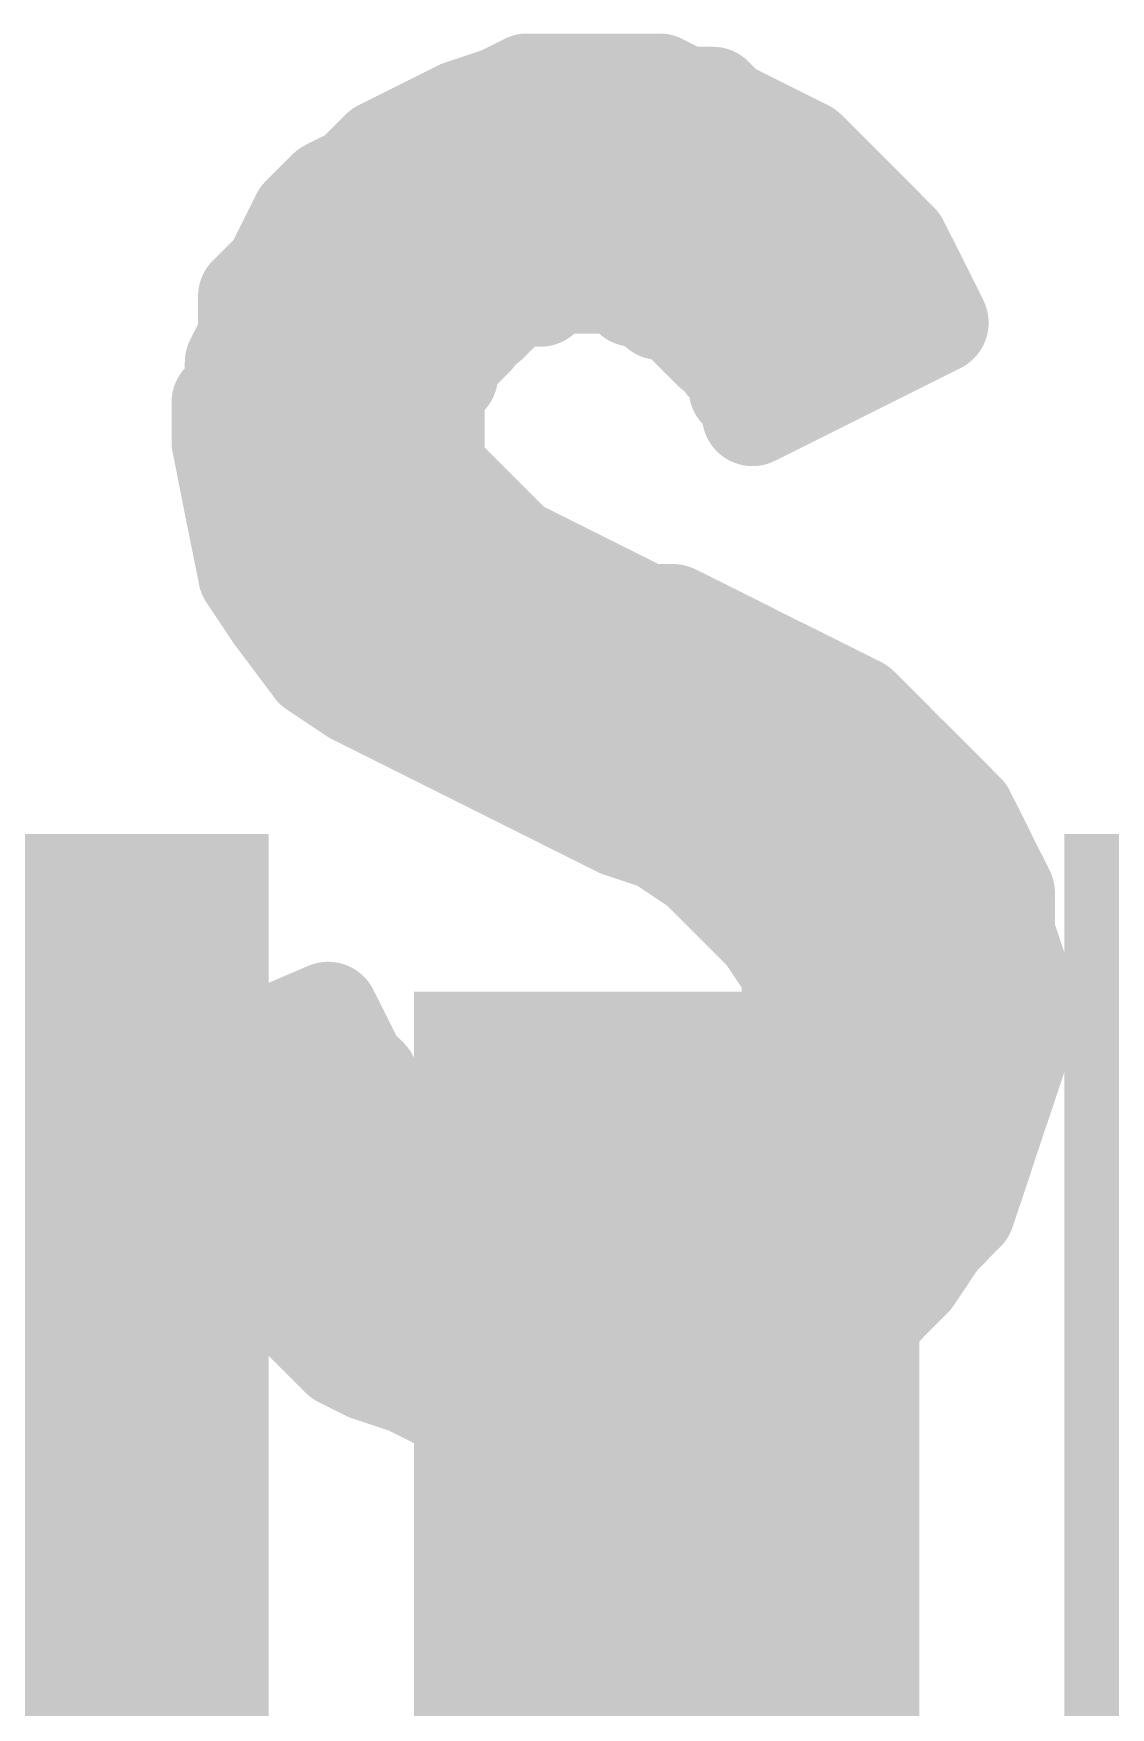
# Model space of a CAD drawing. Extents: x -0.5 to 61.7, y -0.1 to 16.6.
# Drawn here: x 18.89 to 19.702, y 4.604 to 5.866 of the extents above; entities that cross this region are included whole.
import ezdxf

# ---------------------------------------------------------------- set-up
doc = ezdxf.new("R2010")
doc.units = 0
for name, color, linetype in [('16', 132, 'CONTINUOUS'), ('21', 41, 'CONTINUOUS'), ('22', 40, 'CONTINUOUS')]:
    doc.layers.add(name, color=color, linetype=linetype)

# ---------------------------------------------------------------- blocks, each defined once
blk = doc.blocks.new('RECT')
blk.add_solid([(-0.5, -0.5), (0.5, -0.5), (-0.5, 0.5), (0.5, 0.5)])

msp = doc.modelspace()

# ---------------------------------------------------------------- linework, layer by layer
at = {"layer": '21', "const_width": 0.0762}
for points in [[(19.2623, 5.828), (19.2423, 5.818)], [(19.3622, 5.828), (19.2623, 5.828)], [(19.3823, 5.818), (19.3622, 5.828)], [(19.2123, 5.808), (19.1923, 5.798)], [(19.2423, 5.818), (19.2123, 5.808)], [(19.4023, 5.818), (19.3823, 5.818)], [(19.4123, 5.808), (19.4023, 5.818)], [(19.4322, 5.798), (19.4123, 5.808)], [(19.1923, 5.798), (19.1723, 5.788)], [(19.4522, 5.788), (19.4322, 5.798)], [(19.1723, 5.788), (19.1523, 5.778)], [(19.1787, 5.7912), (19.4459, 5.7912)], [(19.4723, 5.778), (19.4522, 5.788)], [(19.1523, 5.778), (19.1323, 5.758)], [(19.4823, 5.768), (19.4723, 5.778)], [(19.1323, 5.758), (19.1122, 5.748)], [(19.5023, 5.748), (19.4823, 5.768)], [(19.1122, 5.748), (19.0922, 5.728)], [(19.5123, 5.738), (19.5023, 5.748)], [(19.5323, 5.718), (19.5123, 5.738)], [(19.0922, 5.728), (19.0823, 5.708)], [(19.0823, 5.708), (19.0723, 5.688)], [(19.0858, 5.715), (19.5353, 5.715)], [(19.5422, 5.708), (19.5323, 5.718)], [(19.5523, 5.688), (19.5422, 5.708)], [(19.0723, 5.688), (19.0523, 5.668)], [(19.5623, 5.668), (19.5523, 5.688)], [(19.0523, 5.668), (19.0523, 5.638)], [(19.2423, 5.658), (19.2523, 5.668)], [(19.2523, 5.668), (19.2722, 5.668)], [(19.2722, 5.668), (19.2823, 5.678)], [(19.2823, 5.678), (19.3323, 5.678)], [(19.3323, 5.678), (19.3422, 5.668)], [(19.3422, 5.668), (19.3523, 5.668)], [(19.3523, 5.668), (19.3622, 5.658)], [(19.5723, 5.648), (19.5623, 5.668)], [(19.2323, 5.648), (19.2423, 5.658)], [(19.3622, 5.658), (19.3723, 5.658)], [(19.3723, 5.658), (19.3823, 5.648)], [(19.2223, 5.638), (19.2223, 5.648)], [(19.2223, 5.648), (19.2323, 5.648)], [(19.3823, 5.648), (19.3923, 5.638)], [(19.4522, 5.588), (19.5723, 5.648)], [(19.0523, 5.638), (19.0422, 5.618)], [(19.0523, 5.6388), (19.2223, 5.6388)], [(19.2123, 5.628), (19.2223, 5.638)], [(19.3915, 5.6388), (19.5539, 5.6388)], [(19.3923, 5.638), (19.4023, 5.628)], [(19.0422, 5.618), (19.0422, 5.588)], [(19.2022, 5.618), (19.2123, 5.628)], [(19.2022, 5.608), (19.2022, 5.618)], [(19.4023, 5.628), (19.4123, 5.628)], [(19.4123, 5.628), (19.4123, 5.618)], [(19.4123, 5.618), (19.4223, 5.608)], [(19.1923, 5.598), (19.2022, 5.608)], [(19.4223, 5.608), (19.4223, 5.598)], [(19.1923, 5.588), (19.1923, 5.598)], [(19.4223, 5.598), (19.4322, 5.588)], [(19.0422, 5.588), (19.0323, 5.588)], [(19.0323, 5.588), (19.0323, 5.558)], [(19.1923, 5.588), (19.0422, 5.588)], [(19.0422, 5.588), (19.1923, 5.588)], [(19.1923, 5.538), (19.1923, 5.588)], [(19.4322, 5.588), (19.4322, 5.578)], [(19.4322, 5.578), (19.4522, 5.588)], [(19.4522, 5.588), (19.4322, 5.588)], [(19.4322, 5.588), (19.4522, 5.588)], [(19.0323, 5.5626), (19.1923, 5.5626)], [(19.0323, 5.558), (19.0422, 5.508)], [(19.2022, 5.528), (19.1923, 5.538)], [(19.2123, 5.518), (19.2022, 5.528)], [(19.2223, 5.508), (19.2123, 5.518)], [(19.0422, 5.508), (19.0523, 5.458)], [(19.2323, 5.498), (19.2223, 5.508)], [(19.2423, 5.488), (19.2323, 5.498)], [(19.0466, 5.4864), (19.2439, 5.4864)], [(19.2523, 5.478), (19.2423, 5.488)], [(19.2722, 5.468), (19.2523, 5.478)], [(19.2922, 5.458), (19.2722, 5.468)], [(19.0523, 5.458), (19.0723, 5.428)], [(19.3123, 5.448), (19.2922, 5.458)], [(19.3323, 5.438), (19.3123, 5.448)], [(19.3523, 5.428), (19.3323, 5.438)], [(19.0723, 5.428), (19.1023, 5.388)], [(19.3723, 5.428), (19.3523, 5.428)], [(19.3923, 5.418), (19.3723, 5.428)], [(19.4123, 5.408), (19.3923, 5.418)], [(19.0856, 5.4102), (19.4078, 5.4102)], [(19.4322, 5.398), (19.4123, 5.408)], [(19.4522, 5.388), (19.4322, 5.398)], [(19.1023, 5.388), (19.1323, 5.368)], [(19.4723, 5.378), (19.4522, 5.388)], [(19.4923, 5.368), (19.4723, 5.378)], [(19.1323, 5.368), (19.1723, 5.348)], [(19.5123, 5.358), (19.4923, 5.368)], [(19.5323, 5.338), (19.5123, 5.358)], [(19.1723, 5.348), (19.2123, 5.328)], [(19.2003, 5.334), (19.5363, 5.334)], [(19.2123, 5.328), (19.2523, 5.308)], [(19.5422, 5.328), (19.5323, 5.338)], [(19.5623, 5.308), (19.5422, 5.328)], [(19.2523, 5.308), (19.2922, 5.288)], [(19.5723, 5.298), (19.5623, 5.308)], [(19.5922, 5.278), (19.5723, 5.298)], [(19.2922, 5.288), (19.3323, 5.268)], [(19.6023, 5.258), (19.5922, 5.278)], [(19.3323, 5.268), (19.3622, 5.258)], [(19.3622, 5.258), (19.3923, 5.238)], [(19.3626, 5.2578), (19.6024, 5.2578)], [(19.6122, 5.238), (19.6023, 5.258)], [(19.3923, 5.238), (19.4223, 5.208)], [(19.6223, 5.218), (19.6122, 5.238)], [(19.6223, 5.188), (19.6223, 5.218)], [(19.4223, 5.208), (19.4423, 5.188)], [(19.4423, 5.188), (19.4623, 5.158)], [(19.4465, 5.1816), (19.6244, 5.1816)], [(19.6323, 5.158), (19.6223, 5.188)], [(19.4623, 5.158), (19.4623, 5.088)], [(19.6323, 5.098), (19.6323, 5.158)], [(19.1122, 5.128), (18.9723, 5.068)], [(19.1223, 5.108), (19.1122, 5.128)], [(19.0595, 5.1054), (19.1236, 5.1054)], [(19.1323, 5.088), (19.1223, 5.108)], [(19.4623, 5.1054), (19.6323, 5.1054)], [(19.1423, 5.078), (19.1323, 5.088)], [(19.4623, 5.088), (19.4522, 5.068)], [(19.6223, 5.068), (19.6323, 5.098)], [(19.1523, 5.058), (19.1423, 5.078)], [(18.9723, 5.068), (18.9823, 5.038)], [(19.4522, 5.068), (19.4522, 5.058)], [(19.6122, 5.038), (19.6223, 5.068)], [(19.1523, 5.048), (19.1523, 5.058)], [(19.4522, 5.058), (19.4423, 5.048)], [(18.9823, 5.038), (18.9923, 5.008)], [(19.1623, 5.038), (19.1523, 5.048)], [(19.1723, 5.028), (19.1623, 5.038)], [(19.4423, 5.038), (19.4322, 5.018)], [(19.4423, 5.048), (19.4423, 5.038)], [(19.6023, 5.008), (19.6122, 5.038)], [(18.9852, 5.0292), (19.1711, 5.0292)], [(19.1923, 5.018), (19.1723, 5.028)], [(19.4379, 5.0292), (19.6093, 5.0292)], [(19.2022, 5.008), (19.1923, 5.018)], [(19.4322, 5.018), (19.4223, 5.008)], [(18.9923, 5.008), (19.0123, 4.988)], [(19.2123, 4.998), (19.2022, 5.008)], [(19.4123, 5.008), (19.3923, 4.998)], [(19.4223, 5.008), (19.4123, 5.008)], [(19.5922, 4.978), (19.6023, 5.008)], [(19.0123, 4.988), (19.0222, 4.958)], [(19.2223, 4.988), (19.2123, 4.998)], [(19.2423, 4.988), (19.2223, 4.988)], [(19.2523, 4.978), (19.2423, 4.988)], [(19.3723, 4.988), (19.3523, 4.978)], [(19.3823, 4.988), (19.3723, 4.988)], [(19.3923, 4.998), (19.3823, 4.988)], [(19.2922, 4.978), (19.2523, 4.978)], [(19.3123, 4.968), (19.2922, 4.978)], [(19.3223, 4.978), (19.3123, 4.968)], [(19.3523, 4.978), (19.3223, 4.978)], [(19.5723, 4.958), (19.5922, 4.978)], [(19.0222, 4.958), (19.0422, 4.938)], [(19.0273, 4.953), (19.5689, 4.953)], [(19.5523, 4.928), (19.5723, 4.958)], [(19.0422, 4.938), (19.0623, 4.918)], [(19.5323, 4.908), (19.5523, 4.928)], [(19.0623, 4.918), (19.0823, 4.908)], [(19.0823, 4.908), (19.1023, 4.888)], [(19.5123, 4.888), (19.5323, 4.908)], [(19.1023, 4.888), (19.1223, 4.868)], [(19.4823, 4.868), (19.5123, 4.888)], [(19.1135, 4.8768), (19.4955, 4.8768)], [(19.1223, 4.868), (19.1423, 4.858)], [(19.4623, 4.858), (19.4823, 4.868)], [(19.1423, 4.858), (19.1723, 4.848)], [(19.1723, 4.848), (19.1923, 4.838)], [(19.4023, 4.838), (19.4322, 4.848)], [(19.4322, 4.848), (19.4623, 4.858)], [(19.1923, 4.838), (19.2223, 4.828)], [(19.3723, 4.828), (19.4023, 4.838)], [(19.2223, 4.828), (19.2823, 4.828)], [(19.2823, 4.828), (19.3123, 4.818)], [(19.3123, 4.818), (19.3422, 4.828)], [(19.3422, 4.828), (19.3723, 4.828)]]:
    msp.add_lwpolyline(points, dxfattribs=at)
at = {"layer": '21', "const_width": 0.0381}
for points in [[(19.2623, 5.8471, 1), (19.2623, 5.809)], [(19.2708, 5.811, 1), (19.2537, 5.845)], [(19.3708, 5.845, 1), (19.3537, 5.811)], [(19.3622, 5.809, 1), (19.3622, 5.8471)], [(19.2062, 5.8261, 1), (19.2183, 5.7899)], [(19.2208, 5.791, 1), (19.2037, 5.825)], [(19.2337, 5.835, 1), (19.2508, 5.801)], [(19.2483, 5.7999, 1), (19.2362, 5.8361)], [(19.3823, 5.8371, 1), (19.3823, 5.799)], [(19.3737, 5.801, 1), (19.3908, 5.835)], [(19.4157, 5.8315, 1), (19.3888, 5.8045)], [(19.4208, 5.825, 1), (19.4037, 5.791)], [(19.4023, 5.799, 1), (19.4023, 5.8371)], [(19.1837, 5.815, 1), (19.2008, 5.781)], [(19.2008, 5.781, 1), (19.1837, 5.815)], [(19.3988, 5.7945, 1), (19.4257, 5.8215)], [(19.4408, 5.815, 1), (19.4237, 5.781)], [(19.4237, 5.781, 1), (19.4408, 5.815)], [(19.1637, 5.805, 1), (19.1808, 5.771)], [(19.1787, 5.8102, 1), (19.1787, 5.7721)], [(19.1808, 5.771, 1), (19.1637, 5.805)], [(19.4608, 5.805, 1), (19.4437, 5.771)], [(19.4437, 5.771, 1), (19.4608, 5.805)], [(19.4459, 5.7721, 1), (19.4459, 5.8102)], [(19.1437, 5.795, 1), (19.1608, 5.761)], [(19.1657, 5.7645, 1), (19.1388, 5.7915)], [(19.4857, 5.7915, 1), (19.4588, 5.7645)], [(19.4637, 5.761, 1), (19.4808, 5.795)], [(19.1408, 5.741, 1), (19.1237, 5.775)], [(19.4957, 5.7815, 1), (19.4688, 5.7545)], [(19.4688, 5.7545, 1), (19.4957, 5.7815)], [(19.1037, 5.765, 1), (19.1208, 5.731)], [(19.1257, 5.7345, 1), (19.0988, 5.7615)], [(19.1188, 5.7715, 1), (19.1457, 5.7445)], [(19.5157, 5.7615, 1), (19.4888, 5.7345)], [(19.4888, 5.7345, 1), (19.5157, 5.7615)], [(19.5257, 5.7515, 1), (19.4988, 5.7245)], [(19.4988, 5.7245, 1), (19.5257, 5.7515)], [(19.0788, 5.7415, 1), (19.1057, 5.7145)], [(19.1093, 5.7195, 1), (19.0752, 5.7365)], [(19.0993, 5.6995, 1), (19.0652, 5.7165)], [(19.0858, 5.734, 1), (19.0858, 5.6959)], [(19.5457, 5.7315, 1), (19.5188, 5.7045)], [(19.5188, 5.7045, 1), (19.5457, 5.7315)], [(19.5593, 5.7165, 1), (19.5252, 5.6995)], [(19.5353, 5.6959, 1), (19.5353, 5.734)], [(19.0652, 5.7165, 1), (19.0993, 5.6995)], [(19.5288, 5.6945, 1), (19.5557, 5.7215)], [(19.0857, 5.6745, 1), (19.0588, 5.7015)], [(19.5693, 5.6965, 1), (19.5352, 5.6795)], [(19.0713, 5.668, 1), (19.0332, 5.668)], [(19.0552, 5.6965, 1), (19.0893, 5.6795)], [(19.2523, 5.6871, 1), (19.2523, 5.649)], [(19.2657, 5.6545, 1), (19.2388, 5.6815)], [(19.2823, 5.697, 1), (19.2823, 5.6589)], [(19.2957, 5.6645, 1), (19.2688, 5.6915)], [(19.2722, 5.649, 1), (19.2722, 5.6871)], [(19.3457, 5.6915, 1), (19.3188, 5.6645)], [(19.3422, 5.6871, 1), (19.3422, 5.649)], [(19.3323, 5.6589, 1), (19.3323, 5.697)], [(19.3657, 5.6815, 1), (19.3388, 5.6545)], [(19.3523, 5.649, 1), (19.3523, 5.6871)], [(19.5352, 5.6795, 1), (19.5693, 5.6965)], [(19.5793, 5.6765, 1), (19.5452, 5.6595)], [(19.0388, 5.6815, 1), (19.0657, 5.6545)], [(19.2557, 5.6445, 1), (19.2288, 5.6715)], [(19.2588, 5.6815, 1), (19.2857, 5.6545)], [(19.3288, 5.6545, 1), (19.3557, 5.6815)], [(19.3622, 5.6771, 1), (19.3622, 5.639)], [(19.3857, 5.6715, 1), (19.3588, 5.6445)], [(19.3723, 5.639, 1), (19.3723, 5.6771)], [(19.5452, 5.6595, 1), (19.5793, 5.6765)], [(19.2413, 5.648, 1), (19.2032, 5.648)], [(19.2223, 5.6671, 1), (19.2223, 5.629)], [(19.2288, 5.6715, 1), (19.2557, 5.6445)], [(19.2323, 5.629, 1), (19.2323, 5.6671)], [(19.3488, 5.6445, 1), (19.3757, 5.6715)], [(19.3957, 5.6615, 1), (19.3688, 5.6345)], [(19.5808, 5.631, 1), (19.5637, 5.665)], [(19.0523, 5.6579, 1), (19.0523, 5.6198)], [(19.0693, 5.6295, 1), (19.0352, 5.6465)], [(19.2357, 5.6245, 1), (19.2088, 5.6515)], [(19.2188, 5.6615, 1), (19.2457, 5.6345)], [(19.2223, 5.6198, 1), (19.2223, 5.6579)], [(19.3688, 5.6345, 1), (19.3957, 5.6615)], [(19.3915, 5.6579, 1), (19.3915, 5.6198)], [(19.4057, 5.6515, 1), (19.3788, 5.6245)], [(19.3788, 5.6245, 1), (19.4057, 5.6515)], [(19.5539, 5.6198, 1), (19.5539, 5.6579)], [(19.5552, 5.6395, 1), (19.5893, 5.6565)], [(19.0613, 5.618, 1), (19.0232, 5.618)], [(19.0332, 5.638, 1), (19.0713, 5.638)], [(19.2213, 5.618, 1), (19.1832, 5.618)], [(19.1988, 5.6415, 1), (19.2257, 5.6145)], [(19.2257, 5.6145, 1), (19.1988, 5.6415)], [(19.2032, 5.638, 1), (19.2413, 5.638)], [(19.4023, 5.6471, 1), (19.4023, 5.609)], [(19.3888, 5.6145, 1), (19.4157, 5.6415)], [(19.4257, 5.6315, 1), (19.3988, 5.6045)], [(19.4313, 5.628, 1), (19.3932, 5.628)], [(19.4123, 5.609, 1), (19.4123, 5.6471)], [(19.0252, 5.6265, 1), (19.0593, 5.6095)], [(19.1888, 5.6315, 1), (19.2157, 5.6045)], [(19.2157, 5.5945, 1), (19.1888, 5.6215)], [(19.4413, 5.608, 1), (19.4032, 5.608)], [(19.1788, 5.6115, 1), (19.2057, 5.5845)], [(19.2113, 5.598, 1), (19.1732, 5.598)], [(19.3932, 5.618, 1), (19.4313, 5.618)], [(19.4357, 5.6115, 1), (19.4088, 5.5845)], [(19.4088, 5.5945, 1), (19.4357, 5.6215)], [(19.0323, 5.6071, 1), (19.0323, 5.569)], [(19.0513, 5.588, 1), (19.0132, 5.588)], [(19.0422, 5.6071, 1), (19.0422, 5.569)], [(19.0422, 5.6071, 1), (19.0422, 5.569)], [(19.0422, 5.569, 1), (19.0422, 5.6071)], [(19.2113, 5.588, 1), (19.1732, 5.588)], [(19.1832, 5.608, 1), (19.2213, 5.608)], [(19.1923, 5.569, 1), (19.1923, 5.6071)], [(19.1923, 5.569, 1), (19.1923, 5.6071)], [(19.4513, 5.588, 1), (19.4132, 5.588)], [(19.4322, 5.6071, 1), (19.4322, 5.569)], [(19.4322, 5.6071, 1), (19.4322, 5.569)], [(19.4188, 5.5745, 1), (19.4457, 5.6015)], [(19.4437, 5.605, 1), (19.4608, 5.571)], [(19.4608, 5.571, 1), (19.4437, 5.605)], [(19.4522, 5.569, 1), (19.4522, 5.6071)], [(19.4522, 5.569, 1), (19.4522, 5.6071)], [(19.0232, 5.588, 1), (19.0613, 5.588)], [(19.1732, 5.588, 1), (19.2113, 5.588)], [(19.4032, 5.598, 1), (19.4413, 5.598)], [(19.4237, 5.595, 1), (19.4408, 5.561)], [(19.0323, 5.5817, 1), (19.0323, 5.5436)], [(19.0509, 5.5617, 1), (19.0136, 5.5543)], [(19.1923, 5.5436, 1), (19.1923, 5.5817)], [(19.4132, 5.578, 1), (19.4513, 5.578)], [(19.0132, 5.558, 1), (19.0513, 5.558)], [(19.2057, 5.5515, 1), (19.1788, 5.5245)], [(19.1732, 5.538, 1), (19.2113, 5.538)], [(19.2157, 5.5415, 1), (19.1888, 5.5145)], [(19.1888, 5.5145, 1), (19.2157, 5.5415)], [(19.2257, 5.5315, 1), (19.1988, 5.5045)], [(19.0609, 5.5117, 1), (19.0236, 5.5043)], [(19.1988, 5.5045, 1), (19.2257, 5.5315)], [(19.2357, 5.5215, 1), (19.2088, 5.4945)], [(19.0236, 5.5043, 1), (19.0609, 5.5117)], [(19.2088, 5.4945, 1), (19.2357, 5.5215)], [(19.2457, 5.5115, 1), (19.2188, 5.4845)], [(19.2188, 5.4845, 1), (19.2457, 5.5115)], [(19.0466, 5.5055, 1), (19.0466, 5.4674)], [(19.2557, 5.5015, 1), (19.2288, 5.4745)], [(19.2288, 5.4745, 1), (19.2557, 5.5015)], [(19.2439, 5.4674, 1), (19.2439, 5.5055)], [(19.2608, 5.495, 1), (19.2437, 5.461)], [(19.2388, 5.4645, 1), (19.2657, 5.4915)], [(19.2808, 5.485, 1), (19.2637, 5.451)], [(19.0681, 5.4686, 1), (19.0364, 5.4474)], [(19.2637, 5.451, 1), (19.2808, 5.485)], [(19.3008, 5.475, 1), (19.2837, 5.441)], [(19.2837, 5.441, 1), (19.3008, 5.475)], [(19.0336, 5.4543, 1), (19.0709, 5.4617)], [(19.3208, 5.465, 1), (19.3037, 5.431)], [(19.3037, 5.431, 1), (19.3208, 5.465)], [(19.3408, 5.455, 1), (19.3237, 5.421)], [(19.3237, 5.421, 1), (19.3408, 5.455)], [(19.0875, 5.4394, 1), (19.057, 5.4166)], [(19.0564, 5.4174, 1), (19.0881, 5.4386)], [(19.3523, 5.447, 1), (19.3523, 5.4089)], [(19.3437, 5.411, 1), (19.3608, 5.445)], [(19.3808, 5.445, 1), (19.3637, 5.411)], [(19.3723, 5.4089, 1), (19.3723, 5.447)], [(19.4008, 5.435, 1), (19.3837, 5.401)], [(19.3837, 5.401, 1), (19.4008, 5.435)], [(19.0856, 5.4293, 1), (19.0856, 5.3912)], [(19.4208, 5.425, 1), (19.4037, 5.391)], [(19.4037, 5.391, 1), (19.4208, 5.425)], [(19.4078, 5.3912, 1), (19.4078, 5.4293)], [(19.4408, 5.415, 1), (19.4237, 5.381)], [(19.4237, 5.381, 1), (19.4408, 5.415)], [(19.1128, 5.4039, 1), (19.0917, 5.3721)], [(19.087, 5.3766, 1), (19.1175, 5.3994)], [(19.4608, 5.405, 1), (19.4437, 5.371)], [(19.4437, 5.371, 1), (19.4608, 5.405)], [(19.4808, 5.395, 1), (19.4637, 5.361)], [(19.1408, 5.385, 1), (19.1237, 5.351)], [(19.4637, 5.361, 1), (19.4808, 5.395)], [(19.5008, 5.385, 1), (19.4837, 5.351)], [(19.4837, 5.351, 1), (19.5008, 5.385)], [(19.1217, 5.3521, 1), (19.1428, 5.3839)], [(19.5257, 5.3715, 1), (19.4988, 5.3445)], [(19.5037, 5.341, 1), (19.5208, 5.375)], [(19.1808, 5.365, 1), (19.1637, 5.331)], [(19.1637, 5.331, 1), (19.1808, 5.365)], [(19.2003, 5.3531, 1), (19.2003, 5.315)], [(19.2208, 5.345, 1), (19.2037, 5.311)], [(19.5457, 5.3515, 1), (19.5188, 5.3245)], [(19.5188, 5.3245, 1), (19.5457, 5.3515)], [(19.5557, 5.3415, 1), (19.5288, 5.3145)], [(19.5363, 5.315, 1), (19.5363, 5.3531)], [(19.2037, 5.311, 1), (19.2208, 5.345)], [(19.5288, 5.3145, 1), (19.5557, 5.3415)], [(19.2608, 5.325, 1), (19.2437, 5.291)], [(19.2437, 5.291, 1), (19.2608, 5.325)], [(19.5757, 5.3215, 1), (19.5488, 5.2945)], [(19.5488, 5.2945, 1), (19.5757, 5.3215)], [(19.5857, 5.3115, 1), (19.5588, 5.2845)], [(19.5588, 5.2845, 1), (19.5857, 5.3115)], [(19.3008, 5.305, 1), (19.2837, 5.271)], [(19.2837, 5.271, 1), (19.3008, 5.305)], [(19.6093, 5.2865, 1), (19.5752, 5.2695)], [(19.3383, 5.2861, 1), (19.3262, 5.2499)], [(19.3237, 5.251, 1), (19.3408, 5.285)], [(19.5788, 5.2645, 1), (19.6057, 5.2915)], [(19.3728, 5.2739, 1), (19.3517, 5.2421)], [(19.3626, 5.2769, 1), (19.3626, 5.2388)], [(19.3562, 5.2399, 1), (19.3683, 5.2761)], [(19.6193, 5.2665, 1), (19.5852, 5.2495)], [(19.6024, 5.2388, 1), (19.6024, 5.2769)], [(19.5852, 5.2495, 1), (19.6193, 5.2665)], [(19.4057, 5.2515, 1), (19.3788, 5.2245)], [(19.3817, 5.2221, 1), (19.4028, 5.2539)], [(19.6293, 5.2465, 1), (19.5952, 5.2295)], [(19.5952, 5.2295, 1), (19.6293, 5.2465)], [(19.6413, 5.218, 1), (19.6032, 5.218)], [(19.4357, 5.2215, 1), (19.4088, 5.1945)], [(19.4088, 5.1945, 1), (19.4357, 5.2215)], [(19.6052, 5.2095, 1), (19.6393, 5.2265)], [(19.4581, 5.1986, 1), (19.4264, 5.1774)], [(19.4465, 5.2007, 1), (19.4465, 5.1626)], [(19.4288, 5.1745, 1), (19.4557, 5.2015)], [(19.6403, 5.194, 1), (19.6042, 5.182)], [(19.6244, 5.1626, 1), (19.6244, 5.2007)], [(19.6032, 5.188, 1), (19.6413, 5.188)], [(19.4813, 5.158, 1), (19.4432, 5.158)], [(19.6513, 5.158, 1), (19.6132, 5.158)], [(19.4464, 5.1474, 1), (19.4781, 5.1686)], [(19.6142, 5.152, 1), (19.6503, 5.164)], [(19.1293, 5.1365, 1), (19.0952, 5.1195)], [(19.1198, 5.1105, 1), (19.1047, 5.1455)], [(19.0595, 5.1245, 1), (19.0595, 5.0864)], [(19.1393, 5.1165, 1), (19.1052, 5.0995)], [(19.1236, 5.0864, 1), (19.1236, 5.1245)], [(19.4623, 5.1245, 1), (19.4623, 5.0864)], [(19.6323, 5.0864, 1), (19.6323, 5.1245)], [(19.1052, 5.0995, 1), (19.1393, 5.1165)], [(19.1457, 5.1015, 1), (19.1188, 5.0745)], [(19.4793, 5.0795, 1), (19.4452, 5.0965)], [(19.6503, 5.092, 1), (19.6142, 5.104)], [(19.1152, 5.0795, 1), (19.1493, 5.0965)], [(19.1593, 5.0865, 1), (19.1252, 5.0695)], [(19.6132, 5.098, 1), (19.6513, 5.098)], [(18.9647, 5.0855, 1), (18.9798, 5.0505)], [(18.9903, 5.074, 1), (18.9542, 5.062)], [(19.1288, 5.0645, 1), (19.1557, 5.0915)], [(19.4713, 5.068, 1), (19.4332, 5.068)], [(19.4432, 5.088, 1), (19.4813, 5.088)], [(19.6403, 5.062, 1), (19.6042, 5.074)], [(19.1713, 5.058, 1), (19.1332, 5.058)], [(19.4352, 5.0765, 1), (19.4693, 5.0595)], [(19.4657, 5.0445, 1), (19.4388, 5.0715)], [(19.6042, 5.074, 1), (19.6403, 5.062)], [(19.0003, 5.044, 1), (18.9642, 5.032)], [(19.1657, 5.0615, 1), (19.1388, 5.0345)], [(19.1352, 5.0495, 1), (19.1693, 5.0665)], [(19.1757, 5.0515, 1), (19.1488, 5.0245)], [(19.4288, 5.0615, 1), (19.4557, 5.0345)], [(19.4613, 5.048, 1), (19.4232, 5.048)], [(19.4593, 5.0295, 1), (19.4252, 5.0465)], [(19.4332, 5.058, 1), (19.4713, 5.058)], [(19.6303, 5.032, 1), (19.5942, 5.044)], [(18.9642, 5.032, 1), (19.0003, 5.044)], [(18.9852, 5.0483, 1), (18.9852, 5.0102)], [(19.1332, 5.048, 1), (19.1713, 5.048)], [(19.1488, 5.0245, 1), (19.1757, 5.0515)], [(19.1808, 5.045, 1), (19.1637, 5.011)], [(19.1711, 5.0102, 1), (19.1711, 5.0483)], [(19.4379, 5.0483, 1), (19.4379, 5.0102)], [(19.5942, 5.044, 1), (19.6303, 5.032)], [(19.6093, 5.0102, 1), (19.6093, 5.0483)], [(19.1588, 5.0145, 1), (19.1857, 5.0415)], [(19.2057, 5.0315, 1), (19.1788, 5.0045)], [(19.1837, 5.001, 1), (19.2008, 5.035)], [(19.4457, 5.0045, 1), (19.4188, 5.0315)], [(19.4232, 5.038, 1), (19.4613, 5.038)], [(19.0057, 5.0215, 1), (18.9788, 4.9945)], [(19.2157, 5.0215, 1), (19.1888, 4.9945)], [(19.1888, 4.9945, 1), (19.2157, 5.0215)], [(19.4123, 5.0271, 1), (19.4123, 4.9889)], [(19.4088, 5.0215, 1), (19.4357, 4.9945)], [(19.4208, 4.991, 1), (19.4037, 5.025)], [(19.4152, 5.0265, 1), (19.4493, 5.0095)], [(19.4223, 4.9889, 1), (19.4223, 5.0271)], [(19.6203, 5.002, 1), (19.5842, 5.014)], [(18.9742, 5.002, 1), (19.0103, 5.014)], [(19.0303, 4.994, 1), (18.9942, 4.982)], [(19.2257, 5.0115, 1), (19.1988, 4.9845)], [(19.1988, 4.9845, 1), (19.2257, 5.0115)], [(19.2223, 5.0071, 1), (19.2223, 4.969)], [(19.2557, 5.0015, 1), (19.2288, 4.9745)], [(19.2423, 4.969, 1), (19.2423, 5.0071)], [(19.3723, 5.0071, 1), (19.3723, 4.969)], [(19.3808, 4.971, 1), (19.3637, 5.005)], [(19.3837, 5.015, 1), (19.4008, 4.981)], [(19.4057, 4.9845, 1), (19.3788, 5.0115)], [(19.3823, 4.969, 1), (19.3823, 5.0071)], [(19.5842, 5.014, 1), (19.6203, 5.002)], [(18.9988, 4.9745, 1), (19.0257, 5.0015)], [(19.2088, 4.9745, 1), (19.2357, 5.0015)], [(19.2523, 4.9971, 1), (19.2523, 4.959)], [(19.3008, 4.995, 1), (19.2837, 4.961)], [(19.2922, 4.959, 1), (19.2922, 4.9971)], [(19.3223, 4.9971, 1), (19.3223, 4.959)], [(19.3357, 4.9645, 1), (19.3088, 4.9915)], [(19.3437, 4.995, 1), (19.3608, 4.961)], [(19.3523, 4.959, 1), (19.3523, 4.9971)], [(19.3688, 5.0015, 1), (19.3957, 4.9745)], [(19.6057, 4.9645, 1), (19.5788, 4.9915)], [(19.2388, 4.9645, 1), (19.2657, 4.9915)], [(19.2988, 4.9815, 1), (19.3257, 4.9545)], [(19.3037, 4.951, 1), (19.3208, 4.985)], [(19.5742, 4.984, 1), (19.6103, 4.972)], [(19.0357, 4.9715, 1), (19.0088, 4.9445)], [(19.0273, 4.9721, 1), (19.0273, 4.934)], [(19.5588, 4.9715, 1), (19.5857, 4.9445)], [(19.5881, 4.9474, 1), (19.5564, 4.9686)], [(19.5689, 4.934, 1), (19.5689, 4.9721)], [(19.0042, 4.952, 1), (19.0403, 4.964)], [(19.0557, 4.9515, 1), (19.0288, 4.9245)], [(19.0288, 4.9245, 1), (19.0557, 4.9515)], [(19.5657, 4.9145, 1), (19.5388, 4.9415)], [(19.0708, 4.935, 1), (19.0537, 4.901)], [(19.0488, 4.9045, 1), (19.0757, 4.9315)], [(19.5364, 4.9386, 1), (19.5681, 4.9174)], [(19.0957, 4.9215, 1), (19.0688, 4.8945)], [(19.0737, 4.891, 1), (19.0908, 4.925)], [(19.5188, 4.9215, 1), (19.5457, 4.8945)], [(19.5457, 4.8945, 1), (19.5188, 4.9215)], [(19.1157, 4.9015, 1), (19.0888, 4.8745)], [(19.5228, 4.8721, 1), (19.5017, 4.9039)], [(19.0888, 4.8745, 1), (19.1157, 4.9015)], [(19.1135, 4.8959, 1), (19.1135, 4.8578)], [(19.4988, 4.9015, 1), (19.5257, 4.8745)], [(19.4955, 4.8578, 1), (19.4955, 4.8959)], [(19.1308, 4.885, 1), (19.1137, 4.851)], [(19.1088, 4.8545, 1), (19.1357, 4.8815)], [(19.4717, 4.8839, 1), (19.4928, 4.8521)], [(19.4908, 4.851, 1), (19.4737, 4.885)], [(19.1483, 4.8761, 1), (19.1362, 4.8399)], [(19.1337, 4.841, 1), (19.1508, 4.875)], [(19.1808, 4.865, 1), (19.1637, 4.831)], [(19.4383, 4.8299, 1), (19.4262, 4.8661)], [(19.4537, 4.875, 1), (19.4708, 4.841)], [(19.4683, 4.8399, 1), (19.4562, 4.8761)], [(19.1662, 4.8299, 1), (19.1783, 4.8661)], [(19.1983, 4.8561, 1), (19.1862, 4.8199)], [(19.1837, 4.821, 1), (19.2008, 4.855)], [(19.3962, 4.8561, 1), (19.4083, 4.8199)], [(19.4083, 4.8199, 1), (19.3962, 4.8561)], [(19.4262, 4.8661, 1), (19.4383, 4.8299)], [(19.2223, 4.8471, 1), (19.2223, 4.809)], [(19.2162, 4.8099, 1), (19.2283, 4.8461)], [(19.2883, 4.8461, 1), (19.2762, 4.8099)], [(19.2823, 4.809, 1), (19.2823, 4.8471)], [(19.3422, 4.8471, 1), (19.3422, 4.809)], [(19.3483, 4.8099, 1), (19.3362, 4.8461)], [(19.3662, 4.8461, 1), (19.3783, 4.8099)], [(19.3723, 4.809, 1), (19.3723, 4.8471)], [(19.3062, 4.8361, 1), (19.3183, 4.7999)], [(19.3062, 4.7999, 1), (19.3183, 4.8361)]]:
    msp.add_lwpolyline(points, format="xyb", dxfattribs=at)

# ---------------------------------------------------------------- block references
at = {"layer": '16', "xscale": 1.1, "rotation": 180}
for p in [(18.5175, 4.7625), (20.2175, 4.7625)]:
    msp.add_blockref('RECT', p, dxfattribs=at)
at = {"layer": '22', "xscale": 0.381, "yscale": 0.762, "rotation": 180}
msp.add_blockref('RECT', (19.3675, 4.7625), dxfattribs=at)

doc.saveas('drawing.dxf')
